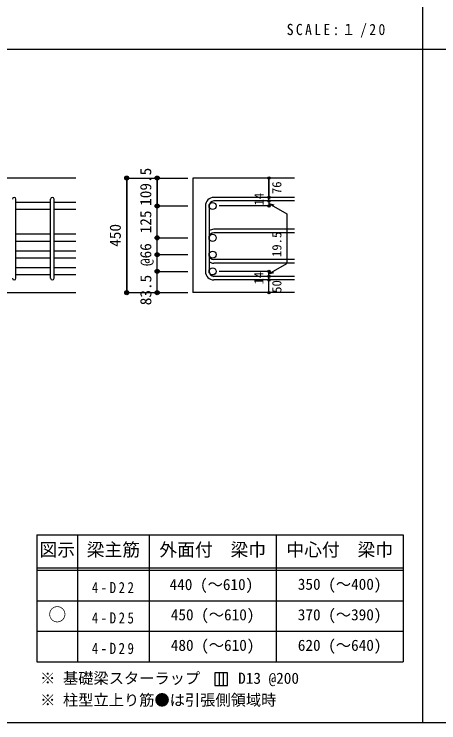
# Model space of a CAD drawing. Units: millimetres at full size, sheet at 1:20. Extents: x -3982 to 3969, y -2797 to 2801.
# Drawn here: x -2357 to -685, y -2797 to -10 of the extents above; entities that cross this region are included whole.
import ezdxf
from ezdxf.enums import TextEntityAlignment as Align

# ---------------------------------------------------------------- set-up
doc = ezdxf.new("R2010")
doc.units = ezdxf.units.MM
doc.header["$LTSCALE"] = 20
doc.header["$PDMODE"] = 32
doc.header["$PDSIZE"] = 10
for name, color, linetype in [('6-1_躯体線', 2, 'Continuous'), ('6-5_梁主筋', 7, 'Continuous'), ('6-6_S.T.P.', 7, 'Continuous'), ('6-7_文字', 7, 'Continuous'), ('6-D_寸法', 4, 'Continuous'), ('6-E_枠', 7, 'Continuous'), ('F-0_枠', 6, 'Continuous')]:
    doc.layers.add(name, color=color, linetype=linetype)
doc.styles.add('ＭＳ ゴシック', font='')
doc.styles.get('ＭＳ ゴシック').set_extended_font_data('MS Gothic')

msp = doc.modelspace()

# ---------------------------------------------------------------- linework, layer by layer
at = {"layer": '6-1_躯体線'}
for p, q in [((-2113.87, -654.67), (-3213.87, -654.67)), ((-1253.87, -654.67), (-1653.87, -654.67)), ((-1653.87, -654.67), (-1653.87, -1105.17)), ((-1253.87, -1105.17), (-1653.87, -1105.17))]:
    msp.add_line(p, q, dxfattribs=at)
msp.add_lwpolyline([(-2513.87, -1354.67), (-2513.87, -1105.17), (-2113.87, -1105.17)], dxfattribs=at)
at = {"layer": '6-5_梁主筋'}
for p, q in [((-2213.87, -750.28), (-2349.87, -750.28)), ((-2113.87, -750.28), (-2199.87, -750.28)), ((-2213.87, -778.28), (-2349.87, -778.28)), ((-2113.87, -778.28), (-2199.87, -778.28)), ((-2213.87, -875.67), (-2349.87, -875.67)), ((-2113.87, -875.67), (-2199.87, -875.67)), ((-2213.87, -903.67), (-2349.87, -903.67)), ((-2113.87, -903.67), (-2199.87, -903.67)), ((-2213.87, -941.67), (-2349.87, -941.67)), ((-2113.87, -941.67), (-2199.87, -941.67)), ((-2213.87, -969.67), (-2349.87, -969.67)), ((-2113.87, -969.67), (-2199.87, -969.67)), ((-2213.87, -1007.67), (-2349.87, -1007.67)), ((-2113.87, -1007.67), (-2199.87, -1007.67)), ((-2213.87, -1035.67), (-2349.87, -1035.67)), ((-2113.87, -1035.67), (-2199.87, -1035.67))]:
    msp.add_line(p, q, dxfattribs=at)
at = {"layer": '6-5_梁主筋', "color": 3}
for centre in [(-1575.87, -764.28), (-1575.87, -889.67), (-1575.87, -955.67), (-1575.87, -1021.67)]:
    msp.add_circle(centre, 14, dxfattribs=at)
at = {"layer": '6-6_S.T.P.'}
for p, q in [((-2349.87, -1048.17), (-2349.87, -738.17)), ((-2213.87, -1048.17), (-2213.87, -738.17)), ((-2199.87, -1048.17), (-2199.87, -738.17)), ((-1253.87, -730.78), (-1570.37, -730.78)), ((-1253.87, -744.78), (-1570.37, -744.78)), ((-1603.87, -764.28), (-1603.87, -1021.67)), ((-1589.87, -764.28), (-1589.87, -1021.67)), ((-1253.87, -856.17), (-1570.37, -856.17)), ((-1253.87, -870.17), (-1570.37, -870.17)), ((-1253.87, -975.17), (-1570.37, -975.17)), ((-1253.87, -989.17), (-1570.37, -989.17)), ((-1253.87, -1041.17), (-1570.37, -1041.17)), ((-1253.87, -1055.17), (-1570.37, -1055.17))]:
    msp.add_line(p, q, dxfattribs=at)
for centre, radius, start, end in [((-2356.87, -737.78), 7, 0, 180), ((-2206.87, -737.78), 7, 0, 180), ((-1570.37, -764.28), 33.5, 90, 180), ((-1570.37, -764.28), 19.5, 90, 180), ((-1570.37, -889.67), 33.5, 90, 125.59765), ((-1570.37, -889.67), 19.5, 90, 180), ((-1570.37, -955.67), 19.5, 180, 270), ((-1570.37, -955.67), 33.5, 234.40235, 270), ((-1570.37, -1021.67), 33.5, 180, 270), ((-1570.37, -1021.67), 19.5, 180, 270), ((-2356.87, -1048.17), 7, 180, 0), ((-2206.87, -1048.17), 7, 180, 0)]:
    msp.add_arc(centre, radius, start, end, dxfattribs=at)
at = {"layer": '6-7_文字'}
for p, q in [((-1550.37, -2600.35), (-1550.37, -2650.35)), ((-1533.7, -2600.35), (-1533.7, -2650.35))]:
    msp.add_line(p, q, dxfattribs=at)
msp.add_lwpolyline([(-1567.04, -2650.35), (-1517.04, -2650.35), (-1517.04, -2600.35), (-1567.04, -2600.35)], close=True, dxfattribs=at)
at = {"layer": '6-D_寸法'}
for p, q in [((-1913.87, -654.67), (-1793.87, -654.67)), ((-1913.87, -654.67), (-1793.87, -654.67)), ((-1913.87, -654.67), (-1793.87, -654.67)), ((-1913.87, -654.67), (-1913.87, -1105.17)), ((-1913.87, -1105.17), (-1913.87, -654.67)), ((-1793.87, -654.67), (-1673.87, -654.67)), ((-1353.87, -730.78), (-1353.87, -654.67)), ((-1353.87, -654.67), (-1353.87, -730.78)), ((-1353.87, -744.78), (-1353.87, -730.78)), ((-1353.87, -744.78), (-1353.87, -764.28)), ((-1793.87, -764.28), (-1673.87, -764.28)), ((-1353.87, -764.28), (-1549.95, -764.28)), ((-1353.87, -754.53), (-1283.81, -794.98)), ((-1353.87, -754.53), (-1334.55, -759.71)), ((-1283.81, -794.98), (-1283.81, -990.97)), ((-1793.87, -889.67), (-1673.87, -889.67)), ((-1793.87, -1105.17), (-1793.87, -889.67)), ((-1793.87, -955.67), (-1673.87, -955.67)), ((-1353.87, -1031.42), (-1283.81, -990.97)), ((-1793.87, -1021.67), (-1673.87, -1021.67)), ((-1793.87, -1021.67), (-1673.87, -1021.67)), ((-1353.87, -1021.67), (-1549.95, -1021.67)), ((-1353.87, -1041.17), (-1353.87, -1021.67)), ((-1353.87, -1031.42), (-1334.55, -1026.25)), ((-1353.87, -1055.17), (-1353.87, -1041.17)), ((-1353.87, -1105.17), (-1353.87, -1055.17)), ((-1913.87, -1105.17), (-1793.87, -1105.17)), ((-1793.87, -1105.17), (-1673.87, -1105.17))]:
    msp.add_line(p, q, dxfattribs=at)
for points in [[(-1793.87, -764.28), (-1793.87, -654.67), (-1793.87, -764.28)], [(-1793.87, -889.67), (-1793.87, -764.28), (-1673.87, -764.28)]]:
    msp.add_lwpolyline(points, dxfattribs=at)
for centre, radius in [((-1913.87, -654.67), 8), ((-1913.87, -654.67), 7.2), ((-1913.87, -654.67), 6.4), ((-1913.87, -654.67), 5.6), ((-1913.87, -654.67), 4.8), ((-1913.87, -654.67), 4), ((-1913.87, -654.67), 3.2), ((-1913.87, -654.67), 2.4), ((-1913.87, -654.67), 1.6), ((-1913.87, -654.67), 0.8), ((-1793.87, -654.67), 8), ((-1793.87, -654.67), 7.2), ((-1793.87, -654.67), 6.4), ((-1793.87, -654.67), 5.6), ((-1793.87, -654.67), 4.8), ((-1793.87, -654.67), 4), ((-1793.87, -654.67), 3.2), ((-1793.87, -654.67), 2.4), ((-1793.87, -654.67), 1.6), ((-1793.87, -654.67), 0.8), ((-1353.87, -654.67), 4), ((-1353.87, -654.67), 3.6), ((-1353.87, -654.67), 3.2), ((-1353.87, -654.67), 2.8), ((-1353.87, -654.67), 2.4), ((-1353.87, -654.67), 2), ((-1353.87, -654.67), 1.6), ((-1353.87, -654.67), 1.2), ((-1353.87, -654.67), 0.8), ((-1353.87, -654.67), 0.4), ((-1353.87, -730.78), 4), ((-1353.87, -744.78), 4), ((-1353.87, -730.78), 3.6), ((-1353.87, -744.78), 3.6), ((-1353.87, -730.78), 3.2), ((-1353.87, -744.78), 3.2), ((-1353.87, -730.78), 2.8), ((-1353.87, -744.78), 2.8), ((-1353.87, -730.78), 2.4), ((-1353.87, -744.78), 2.4), ((-1353.87, -730.78), 2), ((-1353.87, -744.78), 2), ((-1353.87, -730.78), 1.6), ((-1353.87, -744.78), 1.6), ((-1353.87, -730.78), 1.2), ((-1353.87, -744.78), 1.2), ((-1353.87, -730.78), 0.8), ((-1353.87, -744.78), 0.8), ((-1353.87, -730.78), 0.4), ((-1353.87, -744.78), 0.4), ((-1793.87, -764.28), 8), ((-1793.87, -764.28), 7.2), ((-1793.87, -764.28), 6.4), ((-1793.87, -764.28), 5.6), ((-1793.87, -764.28), 4.8), ((-1793.87, -764.28), 4), ((-1793.87, -764.28), 3.2), ((-1793.87, -764.28), 2.4), ((-1793.87, -764.28), 1.6), ((-1793.87, -764.28), 0.8), ((-1353.87, -764.28), 4), ((-1353.87, -764.28), 3.6), ((-1353.87, -764.28), 3.2), ((-1353.87, -764.28), 2.8), ((-1353.87, -764.28), 2.4), ((-1353.87, -764.28), 2), ((-1353.87, -764.28), 1.6), ((-1353.87, -764.28), 1.2), ((-1353.87, -764.28), 0.8), ((-1353.87, -764.28), 0.4), ((-1793.87, -889.67), 8), ((-1793.87, -889.67), 7.2), ((-1793.87, -889.67), 6.4), ((-1793.87, -889.67), 5.6), ((-1793.87, -889.67), 4.8), ((-1793.87, -889.67), 4), ((-1793.87, -889.67), 3.2), ((-1793.87, -889.67), 2.4), ((-1793.87, -889.67), 1.6), ((-1793.87, -889.67), 0.8), ((-1793.87, -955.67), 8), ((-1793.87, -955.67), 7.2), ((-1793.87, -955.67), 6.4), ((-1793.87, -955.67), 5.6), ((-1793.87, -955.67), 4.8), ((-1793.87, -955.67), 4), ((-1793.87, -955.67), 3.2), ((-1793.87, -955.67), 2.4), ((-1793.87, -955.67), 1.6), ((-1793.87, -955.67), 0.8), ((-1793.87, -1021.67), 8), ((-1793.87, -1021.67), 7.2), ((-1793.87, -1021.67), 6.4), ((-1793.87, -1021.67), 5.6), ((-1793.87, -1021.67), 4.8), ((-1793.87, -1021.67), 4), ((-1793.87, -1021.67), 3.2), ((-1793.87, -1021.67), 2.4), ((-1793.87, -1021.67), 1.6), ((-1793.87, -1021.67), 0.8), ((-1353.87, -1021.67), 4), ((-1353.87, -1021.67), 3.6), ((-1353.87, -1021.67), 3.2), ((-1353.87, -1021.67), 2.8), ((-1353.87, -1021.67), 2.4), ((-1353.87, -1021.67), 2), ((-1353.87, -1021.67), 1.6), ((-1353.87, -1021.67), 1.2), ((-1353.87, -1021.67), 0.8), ((-1353.87, -1021.67), 0.4), ((-1353.87, -1041.17), 4), ((-1353.87, -1055.17), 4), ((-1353.87, -1041.17), 3.6), ((-1353.87, -1055.17), 3.6), ((-1353.87, -1041.17), 3.2), ((-1353.87, -1055.17), 3.2), ((-1353.87, -1041.17), 2.8), ((-1353.87, -1055.17), 2.8), ((-1353.87, -1041.17), 2.4), ((-1353.87, -1055.17), 2.4), ((-1353.87, -1041.17), 2), ((-1353.87, -1055.17), 2), ((-1353.87, -1041.17), 1.6), ((-1353.87, -1055.17), 1.6), ((-1353.87, -1041.17), 1.2), ((-1353.87, -1055.17), 1.2), ((-1353.87, -1041.17), 0.8), ((-1353.87, -1055.17), 0.8), ((-1353.87, -1041.17), 0.4), ((-1353.87, -1055.17), 0.4), ((-1913.87, -1105.17), 8), ((-1913.87, -1105.17), 7.2), ((-1913.87, -1105.17), 6.4), ((-1913.87, -1105.17), 5.6), ((-1913.87, -1105.17), 4.8), ((-1913.87, -1105.17), 4), ((-1913.87, -1105.17), 3.2), ((-1913.87, -1105.17), 2.4), ((-1913.87, -1105.17), 1.6), ((-1913.87, -1105.17), 0.8), ((-1793.87, -1105.17), 8), ((-1793.87, -1105.17), 7.2), ((-1793.87, -1105.17), 6.4), ((-1793.87, -1105.17), 5.6), ((-1793.87, -1105.17), 4.8), ((-1793.87, -1105.17), 4), ((-1793.87, -1105.17), 3.2), ((-1793.87, -1105.17), 2.4), ((-1793.87, -1105.17), 1.6), ((-1793.87, -1105.17), 0.8), ((-1353.87, -1105.17), 4), ((-1353.87, -1105.17), 3.6), ((-1353.87, -1105.17), 3.2), ((-1353.87, -1105.17), 2.8), ((-1353.87, -1105.17), 2.4), ((-1353.87, -1105.17), 2), ((-1353.87, -1105.17), 1.6), ((-1353.87, -1105.17), 1.2), ((-1353.87, -1105.17), 0.8), ((-1353.87, -1105.17), 0.4)]:
    msp.add_circle(centre, radius, dxfattribs=at)
at = {"layer": '6-D_寸法', "color": 7}
for p in [(-1913.87, -654.67), (-1793.87, -654.67), (-1353.87, -654.67), (-1353.87, -730.78), (-1353.87, -744.78), (-1793.87, -764.28), (-1353.87, -764.28), (-1793.87, -889.67), (-1793.87, -955.67), (-1793.87, -1021.67), (-1353.87, -1021.67), (-1353.87, -1021.67), (-1353.87, -1021.67), (-1353.87, -1041.17), (-1353.87, -1055.17), (-1913.87, -1105.17), (-1793.87, -1105.17), (-1353.87, -1105.17)]:
    msp.add_point(p, dxfattribs=at)
at = {"layer": '6-E_枠', "color": 3}
for p, q in [((-2267.02, -2056.95), (-2267.02, -2556.95)), ((-2267.02, -2056.95), (-825.33, -2056.95)), ((-825.33, -2056.95), (-825.33, -2556.95)), ((-2267.02, -2556.95), (-825.33, -2556.95))]:
    msp.add_line(p, q, dxfattribs=at)
at = {"layer": '6-E_枠'}
for p, q in [((-2107.02, -2056.95), (-2107.02, -2556.95)), ((-1825.33, -2056.95), (-1825.33, -2556.95)), ((-1325.33, -2056.95), (-1325.33, -2556.95)), ((-2267.02, -2186.95), (-825.33, -2186.95)), ((-2267.02, -2196.95), (-825.33, -2196.95)), ((-2267.02, -2316.95), (-825.33, -2316.95)), ((-2267.02, -2436.95), (-825.33, -2436.95))]:
    msp.add_line(p, q, dxfattribs=at)
at = {"layer": 'F-0_枠', "color": 2}
for p, q in [((-749.76, 2800.77), (-749.76, -2796.83)), ((-3981.92, -148.03), (2482.4, -148.03))]:
    msp.add_line(p, q, dxfattribs=at)
at = {"layer": 'F-0_枠'}
msp.add_line((3969.4, -2796.83), (-3981.92, -2796.83), dxfattribs=at)

# ---------------------------------------------------------------- texts
at = {"layer": '6-7_文字', "color": 2, "style": 'ＭＳ ゴシック'}
for s, p in [('図示', (-2257.02, -2156.95)), ('梁主筋', (-2071.17, -2156.95)), ('外面付\u3000梁巾', (-1785.33, -2156.95)), ('中心付\u3000梁巾', (-1285.33, -2156.95)), ('○', (-2222.02, -2411.95))]:
    msp.add_text(s, height=51.32, dxfattribs=at).set_placement(p, align=Align.BOTTOM_LEFT)
at = {"layer": '6-7_文字', "style": 'ＭＳ ゴシック'}
for s, p in [('440 (～610)', (-1745.02, -2287.95)), ('350 (～400)', (-1240.33, -2286.95)), ('450 (～610)', (-1740.33, -2406.95)), ('370 (～390)', (-1240.33, -2406.95)), ('480 (～610)', (-1740.33, -2526.95)), ('620 (～640)', (-1240.33, -2526.95)), ('※ 基礎梁スターラップ     D13 @200', (-2254.64, -2656.67)), ('※ 柱型立上り筋●は引張側領域時', (-2254.64, -2742.34))]:
    msp.add_text(s, height=43.99, dxfattribs=at).set_placement(p, align=Align.BOTTOM_LEFT)
at = {"layer": '6-7_文字', "color": 2, "insert": (-1283.99, -103.03), "char_height": 43.99, "attachment_point": 7, "style": 'ＭＳ ゴシック'}
msp.add_mtext('\\T1.34;\\W0.9;SCALE:１/20', dxfattribs=at)
at = {"layer": '6-7_文字', "char_height": 43.99, "attachment_point": 7, "style": 'ＭＳ ゴシック'}
for s, insert in [('\\T1.38;\\W0.85;4-D22', (-2051.17, -2286.95)), ('\\T1.38;\\W0.85;4-D25', (-2051.17, -2406.95)), ('\\T1.38;\\W0.85;4-D29', (-2051.17, -2526.95))]:
    msp.add_mtext(s, dxfattribs=dict(at, insert=insert))
at = {"layer": '6-D_寸法', "style": 'ＭＳ ゴシック'}
for s, height, p in [('109.5', 43.99, (-1803.99, -763.89)), ('76', 36.66, (-1294, -717.83)), ('14', 36.66, (-1363.87, -762.71)), ('125', 43.99, (-1803.87, -871.98)), ('450', 43.99, (-1923.87, -924.92)), ('19.5', 36.66, (-1293.81, -965.17)), ('@66', 43.99, (-1803.87, -1000.67)), ('14', 36.66, (-1364.53, -1072.84)), ('83.5', 43.99, (-1803.61, -1154.85)), ('50', 36.66, (-1293.79, -1105.97))]:
    msp.add_text(s, height=height, rotation=90, dxfattribs=at).set_placement(p, align=Align.BOTTOM_LEFT)

doc.saveas('drawing.dxf')
